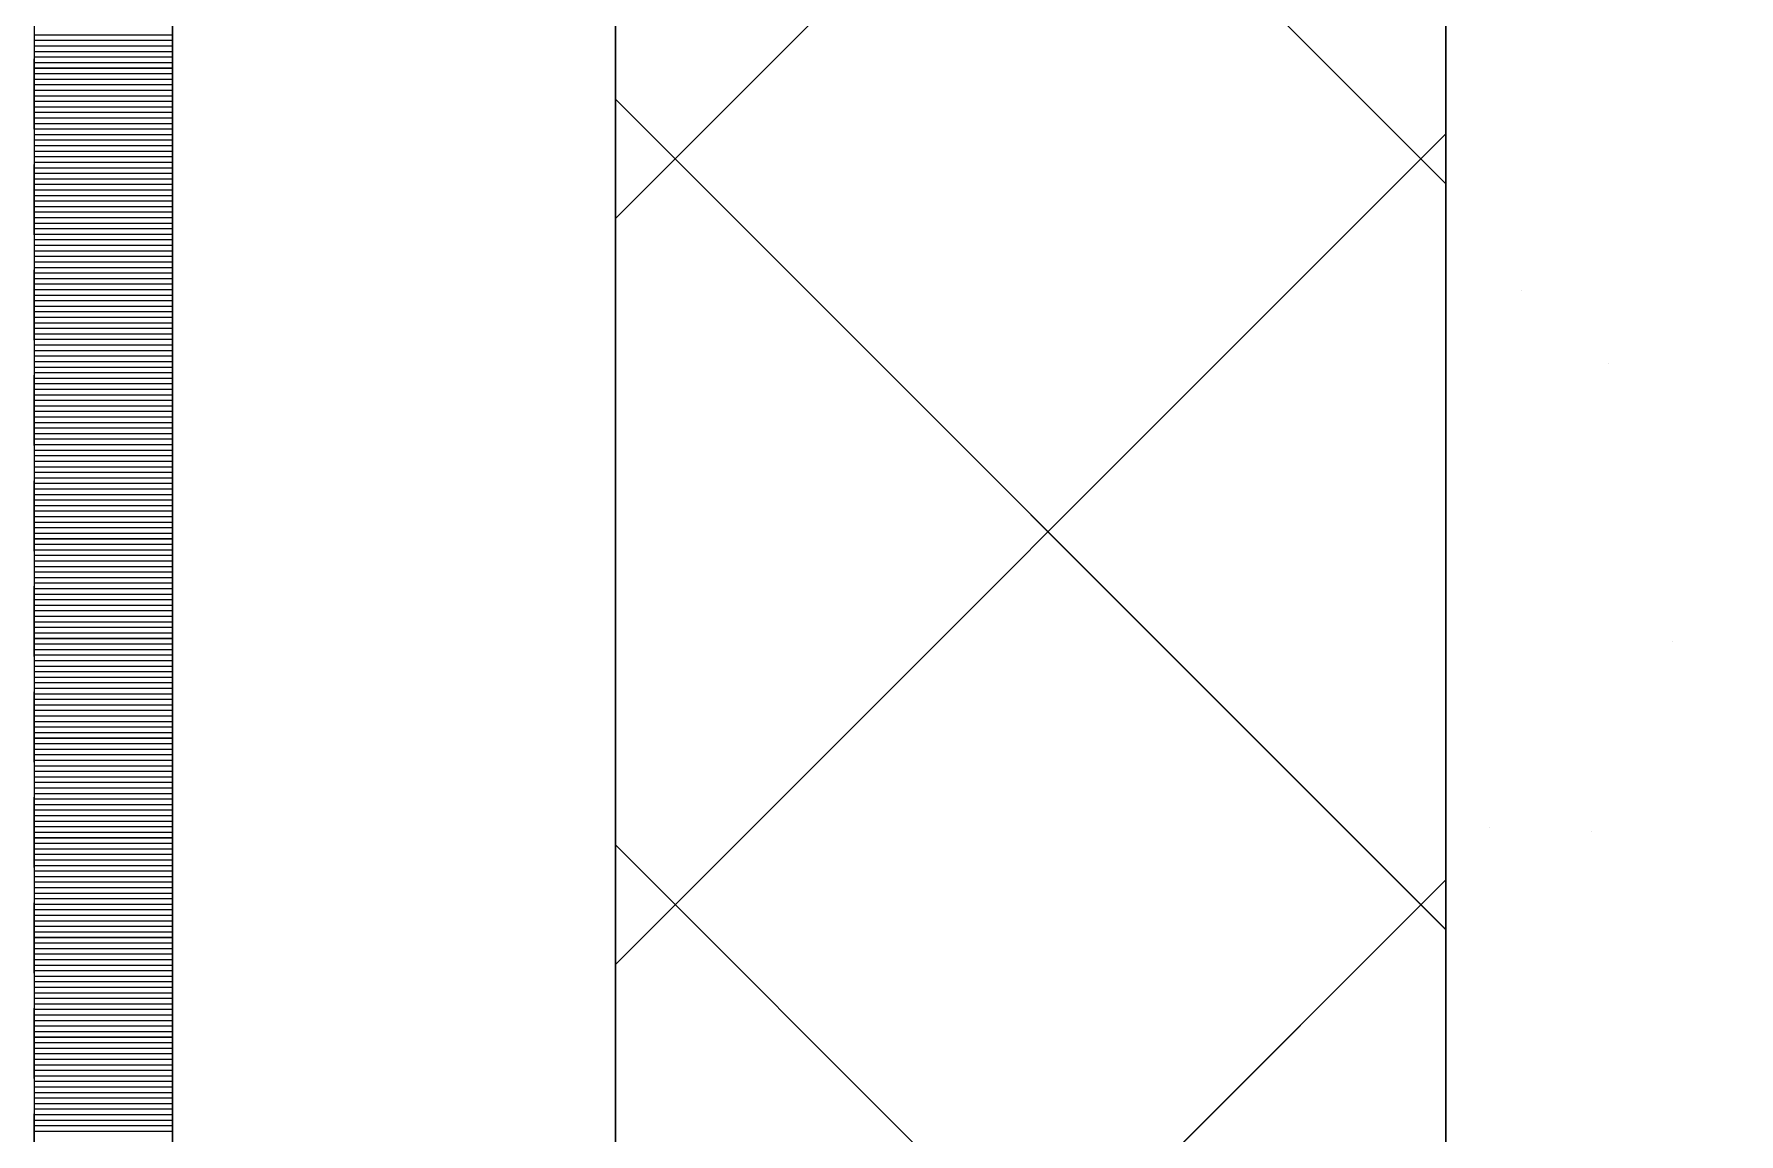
# Model space of a CAD drawing. Header units: millimetres. Extents: x 470010 to 1231400, y -134005 to 421770.
# Drawn here: x 806167.7 to 806475.6, y 162613.5 to 162812.1 of the extents above; entities that cross this region are included whole.
import ezdxf
from ezdxf.enums import TextEntityAlignment as Align

# ---------------------------------------------------------------- set-up
doc = ezdxf.new("R2010")
doc.units = ezdxf.units.MM
doc.linetypes.add('DASHED', pattern=[19.05, 12.7, -6.35])
doc.layers.get('Defpoints').update_dxf_attribs({"color": 140})
doc.layers.add('АР_Делит', color=120, linetype='Continuous', lineweight=0, plot=False)
for name, color, linetype, lineweight in [('АР_Стены ПЕНОблок', 52, 'Continuous', 20), ('АР_Тонкая', 254, 'Continuous', 5), ('АР_Утеплитель', 31, 'Continuous', 0), ('АР_Штриховка', 8, 'Continuous', 0)]:
    doc.layers.add(name, color=color, linetype=linetype, lineweight=lineweight)
doc.layers.add('РД_Оси_100', color=7, linetype='Continuous', lineweight=0, true_color=0x525252)
doc.styles.add('style1', font='ARIALN.TTF')

# ---------------------------------------------------------------- blocks, each defined once
blk = doc.blocks.new('СОШ_2200_АР_ОСИ_М100_28.05.24')
at = {"layer": 'АР_Делит', "color": 251, "linetype": 'DASHED', "true_color": 0x636466}
blk.add_lwpolyline([(114955, 135155), (114955, -355), (93595.036, -355), (93595.036, 13855), (94145, 13855), (94145, 68320), (66055, 68320), (66055, 13857.73), (83455, 13857.73), (83455, -355), (45245, -355), (45245, 13145), (44695, 13145), (44695, 26755), (45245, 26755), (45245, 68320), (20455, 68320), (20455, 26755), (27955, 26755), (27955, 13145), (-355, 13145), (-355, 100855)], dxfattribs=at)
blk = doc.blocks.new('A$C9108343f')
at = {"layer": 'АР_Стены ПЕНОблок', "color": 18, "linetype": 'Continuous', "lineweight": 20, "true_color": 0x000000}
blk.add_line((140704.09, 313879.49), (140704.09, 237679.49), dxfattribs=at)
at = {"layer": 'АР_Тонкая', "color": 18, "linetype": 'Continuous', "lineweight": 5, "true_color": 0x000000}
for p, q in [((140449.09, 313879.49), (140449.09, 237679.49)), ((140474.09, 313879.49), (140474.09, 237679.49)), ((140474.09, 237679.49), (140474.09, 313879.49)), ((140554.09, 237679.49), (140554.09, 313879.49))]:
    blk.add_line(p, q, dxfattribs=at)
at = {"layer": 'АР_Утеплитель', "color": 18, "linetype": 'Continuous', "lineweight": 0, "true_color": 0x000000}
for p, q in [((140554.09, 313879.49), (140554.09, 237679.49)), ((140704.09, 237679.49), (140704.09, 313879.49))]:
    blk.add_line(p, q, dxfattribs=at)
at = {"layer": 'АР_Штриховка', "color": 18, "linetype": 'Continuous', "lineweight": 0, "true_color": 0x000000}
for p, q in [((140704.09, 263151.33), (140554.09, 263301.33)), ((140554.09, 263145.04), (140704.09, 263295.04)), ((140449.09, 263178.24), (140474.09, 263178.24)), ((140449.09, 263177.24), (140474.09, 263177.24)), ((140449.09, 263176.24), (140474.09, 263176.24)), ((140449.09, 263175.24), (140474.09, 263175.24)), ((140449.09, 263174.24), (140474.09, 263174.24)), ((140449.09, 263173.24), (140474.09, 263173.24)), ((140449.09, 263172.24), (140474.09, 263172.24)), ((140449.09, 263171.24), (140474.09, 263171.24)), ((140449.09, 263170.24), (140474.09, 263170.24)), ((140449.09, 263169.24), (140474.09, 263169.24)), ((140449.09, 263168.24), (140474.09, 263168.24)), ((140449.09, 263167.24), (140474.09, 263167.24)), ((140704.09, 263016.63), (140554.09, 263166.63)), ((140449.09, 263166.24), (140474.09, 263166.24)), ((140449.09, 263165.24), (140474.09, 263165.24)), ((140449.09, 263164.24), (140474.09, 263164.24)), ((140449.09, 263163.24), (140474.09, 263163.24)), ((140449.09, 263162.24), (140474.09, 263162.24)), ((140449.09, 263161.24), (140474.09, 263161.24)), ((140449.09, 263160.24), (140474.09, 263160.24)), ((140449.09, 263159.24), (140474.09, 263159.24)), ((140449.09, 263158.24), (140474.09, 263158.24)), ((140554.09, 263010.34), (140704.09, 263160.34)), ((140449.09, 263157.24), (140474.09, 263157.24)), ((140449.09, 263156.24), (140474.09, 263156.24)), ((140449.09, 263155.24), (140474.09, 263155.24)), ((140449.09, 263154.24), (140474.09, 263154.24)), ((140449.09, 263153.24), (140474.09, 263153.24)), ((140449.09, 263152.24), (140474.09, 263152.24)), ((140449.09, 263151.24), (140474.09, 263151.24)), ((140449.09, 263150.24), (140474.09, 263150.24)), ((140449.09, 263149.24), (140474.09, 263149.24)), ((140449.09, 263148.24), (140474.09, 263148.24)), ((140449.09, 263147.24), (140474.09, 263147.24)), ((140449.09, 263146.24), (140474.09, 263146.24)), ((140449.09, 263145.24), (140474.09, 263145.24)), ((140449.09, 263144.24), (140474.09, 263144.24)), ((140449.09, 263143.24), (140474.09, 263143.24)), ((140449.09, 263142.24), (140474.09, 263142.24)), ((140449.09, 263141.24), (140474.09, 263141.24)), ((140449.09, 263140.24), (140474.09, 263140.24)), ((140449.09, 263139.24), (140474.09, 263139.24)), ((140449.09, 263138.24), (140474.09, 263138.24)), ((140449.09, 263137.24), (140474.09, 263137.24)), ((140449.09, 263136.24), (140474.09, 263136.24)), ((140449.09, 263135.24), (140474.09, 263135.24)), ((140449.09, 263134.24), (140474.09, 263134.24)), ((140449.09, 263133.24), (140474.09, 263133.24)), ((140449.09, 263132.24), (140474.09, 263132.24)), ((140449.09, 263131.24), (140474.09, 263131.24)), ((140449.09, 263130.24), (140474.09, 263130.24)), ((140717.71, 263132.06), (140717.71, 263132.06)), ((140449.09, 263129.24), (140474.09, 263129.24)), ((140449.09, 263128.24), (140474.09, 263128.24)), ((140449.09, 263127.24), (140474.09, 263127.24)), ((140449.09, 263126.24), (140474.09, 263126.24)), ((140449.09, 263125.24), (140474.09, 263125.24)), ((140449.09, 263124.24), (140474.09, 263124.24)), ((140449.09, 263123.24), (140474.09, 263123.24)), ((140449.09, 263122.24), (140474.09, 263122.24)), ((140449.09, 263121.24), (140474.09, 263121.24)), ((140449.09, 263120.24), (140474.09, 263120.24)), ((140449.09, 263119.24), (140474.09, 263119.24)), ((140449.09, 263118.24), (140474.09, 263118.24)), ((140733.51, 263118.91), (140733.51, 263118.91)), ((140449.09, 263117.24), (140474.09, 263117.24)), ((140449.09, 263116.24), (140474.09, 263116.24)), ((140449.09, 263115.24), (140474.09, 263115.24)), ((140449.09, 263114.24), (140474.09, 263114.24)), ((140449.09, 263113.24), (140474.09, 263113.24)), ((140449.09, 263112.24), (140474.09, 263112.24)), ((140449.09, 263111.24), (140474.09, 263111.24)), ((140449.09, 263110.24), (140474.09, 263110.24)), ((140449.09, 263109.24), (140474.09, 263109.24)), ((140449.09, 263108.24), (140474.09, 263108.24)), ((140449.09, 263107.24), (140474.09, 263107.24)), ((140449.09, 263106.24), (140474.09, 263106.24)), ((140449.09, 263105.24), (140474.09, 263105.24)), ((140449.09, 263104.24), (140474.09, 263104.24)), ((140449.09, 263103.24), (140474.09, 263103.24)), ((140449.09, 263102.24), (140474.09, 263102.24)), ((140449.09, 263101.24), (140474.09, 263101.24)), ((140449.09, 263100.24), (140474.09, 263100.24)), ((140449.09, 263099.24), (140474.09, 263099.24)), ((140449.09, 263098.24), (140474.09, 263098.24)), ((140449.09, 263097.24), (140474.09, 263097.24)), ((140449.09, 263096.24), (140474.09, 263096.24)), ((140449.09, 263095.24), (140474.09, 263095.24)), ((140449.09, 263094.24), (140474.09, 263094.24)), ((140449.09, 263093.24), (140474.09, 263093.24)), ((140449.09, 263092.24), (140474.09, 263092.24)), ((140449.09, 263091.24), (140474.09, 263091.24)), ((140449.09, 263090.24), (140474.09, 263090.24)), ((140449.09, 263089.24), (140474.09, 263089.24)), ((140449.09, 263088.24), (140474.09, 263088.24)), ((140449.09, 263087.24), (140474.09, 263087.24)), ((140449.09, 263086.24), (140474.09, 263086.24)), ((140449.09, 263085.24), (140474.09, 263085.24)), ((140449.09, 263084.24), (140474.09, 263084.24)), ((140449.09, 263083.24), (140474.09, 263083.24)), ((140449.09, 263082.24), (140474.09, 263082.24)), ((140449.09, 263081.24), (140474.09, 263081.24)), ((140449.09, 263080.24), (140474.09, 263080.24)), ((140449.09, 263079.24), (140474.09, 263079.24)), ((140449.09, 263078.24), (140474.09, 263078.24)), ((140449.09, 263077.24), (140474.09, 263077.24)), ((140449.09, 263076.24), (140474.09, 263076.24)), ((140449.09, 263075.24), (140474.09, 263075.24)), ((140449.09, 263074.24), (140474.09, 263074.24)), ((140449.09, 263073.24), (140474.09, 263073.24)), ((140449.09, 263072.24), (140474.09, 263072.24)), ((140449.09, 263071.24), (140474.09, 263071.24)), ((140449.09, 263070.24), (140474.09, 263070.24)), ((140449.09, 263069.24), (140474.09, 263069.24)), ((140449.09, 263068.24), (140474.09, 263068.24)), ((140745.01, 263068.67), (140745.01, 263068.67)), ((140449.09, 263067.24), (140474.09, 263067.24)), ((140449.09, 263066.24), (140474.09, 263066.24)), ((140449.09, 263065.24), (140474.09, 263065.24)), ((140449.09, 263064.24), (140474.09, 263064.24)), ((140449.09, 263063.24), (140474.09, 263063.24)), ((140449.09, 263062.24), (140474.09, 263062.24)), ((140449.09, 263061.24), (140474.09, 263061.24)), ((140449.09, 263060.24), (140474.09, 263060.24)), ((140449.09, 263059.24), (140474.09, 263059.24)), ((140449.09, 263058.24), (140474.09, 263058.24)), ((140449.09, 263057.24), (140474.09, 263057.24)), ((140449.09, 263056.24), (140474.09, 263056.24)), ((140449.09, 263055.24), (140474.09, 263055.24)), ((140449.09, 263054.24), (140474.09, 263054.24)), ((140449.09, 263053.24), (140474.09, 263053.24)), ((140449.09, 263052.24), (140474.09, 263052.24)), ((140449.09, 263051.24), (140474.09, 263051.24)), ((140449.09, 263050.24), (140474.09, 263050.24)), ((140449.09, 263049.24), (140474.09, 263049.24)), ((140449.09, 263048.24), (140474.09, 263048.24)), ((140449.09, 263047.24), (140474.09, 263047.24)), ((140449.09, 263046.24), (140474.09, 263046.24)), ((140449.09, 263045.24), (140474.09, 263045.24)), ((140449.09, 263044.24), (140474.09, 263044.24)), ((140449.09, 263043.24), (140474.09, 263043.24)), ((140449.09, 263042.24), (140474.09, 263042.24)), ((140449.09, 263041.24), (140474.09, 263041.24)), ((140449.09, 263040.24), (140474.09, 263040.24)), ((140449.09, 263039.24), (140474.09, 263039.24)), ((140449.09, 263038.24), (140474.09, 263038.24)), ((140449.09, 263037.24), (140474.09, 263037.24)), ((140449.09, 263036.24), (140474.09, 263036.24)), ((140449.09, 263035.24), (140474.09, 263035.24)), ((140449.09, 263034.24), (140474.09, 263034.24)), ((140712.06, 263035.08), (140712.06, 263035.08)), ((140730.42, 263034.36), (140730.42, 263034.36)), ((140449.09, 263033.24), (140474.09, 263033.24)), ((140449.09, 263032.24), (140474.09, 263032.24)), ((140449.09, 263031.24), (140474.09, 263031.24)), ((140704.09, 262881.92), (140554.09, 263031.92)), ((140449.09, 263030.24), (140474.09, 263030.24)), ((140449.09, 263029.24), (140474.09, 263029.24)), ((140449.09, 263028.24), (140474.09, 263028.24)), ((140449.09, 263027.24), (140474.09, 263027.24)), ((140449.09, 263026.24), (140474.09, 263026.24)), ((140449.09, 263025.24), (140474.09, 263025.24)), ((140554.09, 262875.64), (140704.09, 263025.64)), ((140449.09, 263024.24), (140474.09, 263024.24)), ((140449.09, 263023.24), (140474.09, 263023.24)), ((140449.09, 263022.24), (140474.09, 263022.24)), ((140449.09, 263021.24), (140474.09, 263021.24)), ((140449.09, 263020.24), (140474.09, 263020.24)), ((140449.09, 263019.24), (140474.09, 263019.24)), ((140449.09, 263018.24), (140474.09, 263018.24)), ((140449.09, 263017.24), (140474.09, 263017.24)), ((140449.09, 263016.24), (140474.09, 263016.24)), ((140449.09, 263015.24), (140474.09, 263015.24)), ((140449.09, 263014.24), (140474.09, 263014.24)), ((140449.09, 263013.24), (140474.09, 263013.24)), ((140449.09, 263012.24), (140474.09, 263012.24)), ((140449.09, 263011.24), (140474.09, 263011.24)), ((140449.09, 263010.24), (140474.09, 263010.24)), ((140449.09, 263009.24), (140474.09, 263009.24)), ((140449.09, 263008.24), (140474.09, 263008.24)), ((140449.09, 263007.24), (140474.09, 263007.24)), ((140449.09, 263006.24), (140474.09, 263006.24)), ((140449.09, 263005.24), (140474.09, 263005.24)), ((140449.09, 263004.24), (140474.09, 263004.24)), ((140449.09, 263003.24), (140474.09, 263003.24)), ((140449.09, 263002.24), (140474.09, 263002.24)), ((140449.09, 263001.24), (140474.09, 263001.24)), ((140449.09, 263000.24), (140474.09, 263000.24)), ((140449.09, 262999.24), (140474.09, 262999.24)), ((140449.09, 262998.24), (140474.09, 262998.24)), ((140449.09, 262997.24), (140474.09, 262997.24)), ((140449.09, 262996.24), (140474.09, 262996.24)), ((140449.09, 262995.24), (140474.09, 262995.24)), ((140449.09, 262994.24), (140474.09, 262994.24)), ((140449.09, 262993.24), (140474.09, 262993.24)), ((140449.09, 262992.24), (140474.09, 262992.24)), ((140449.09, 262991.24), (140474.09, 262991.24)), ((140449.09, 262990.24), (140474.09, 262990.24)), ((140449.09, 262989.24), (140474.09, 262989.24)), ((140449.09, 262988.24), (140474.09, 262988.24)), ((140449.09, 262987.24), (140474.09, 262987.24)), ((140449.09, 262986.24), (140474.09, 262986.24)), ((140449.09, 262985.24), (140474.09, 262985.24)), ((140449.09, 262984.24), (140474.09, 262984.24)), ((140449.09, 262983.24), (140474.09, 262983.24)), ((140449.09, 262982.24), (140474.09, 262982.24)), ((140449.09, 262981.24), (140474.09, 262981.24)), ((140449.09, 262980.24), (140474.09, 262980.24))]:
    blk.add_line(p, q, dxfattribs=at)
at = {"layer": 'РД_Оси_100'}
blk.add_blockref('СОШ_2200_АР_ОСИ_М100_28.05.24', (140804.09, 223079.49), dxfattribs=at)
at = {"layer": 'Defpoints', "color": 18, "true_color": 0x000000, "style": 'style1'}
for p in [(143949.34, 316089.12), (143974.98, 281639.5), (143890.4, 273244.71), (143839.99, 264276.81), (143967.75, 254892.38), (12251.96, 104178.14), (12382.58, 96023.14)]:
    blk.add_attdef('АР-ПОМЕЩЕНИЕ:НАИМЕНОВАНИЕ', text='', height=100, dxfattribs=at).set_placement(p, align=Align.MIDDLE)
at = {"layer": 'Defpoints', "color": 18, "true_color": 0x000000, "style": 'style1', "flags": 8}
for p in [(143951.3, 279099.09), (143848.34, 269251.11), (143875.33, 260094.25), (144049.74, 250824.7), (163419.28, 238153.36), (155897.46, 237965.97), (183037.2, 237965.97), (143342.94, 237876.19)]:
    blk.add_attdef('АР-ПОМЕЩЕНИЕ:НАИМЕНОВАНИЕ', text='', height=100, dxfattribs=at).set_placement(p, align=Align.MIDDLE)

msp = doc.modelspace()

# ---------------------------------------------------------------- linework, layer by layer
at = {"layer": 'АР_Стены ПЕНОблок', "color": 18, "linetype": 'Continuous', "lineweight": 20, "true_color": 0x000000}
msp.add_line((806422.706, 213513.251), (806422.706, 137313.251), dxfattribs=at)
at = {"layer": 'АР_Тонкая', "color": 18, "linetype": 'Continuous', "lineweight": 5, "true_color": 0x000000}
for p, q in [((806167.706, 213513.251), (806167.706, 137313.251)), ((806192.706, 213513.251), (806192.706, 137313.251)), ((806192.706, 137313.251), (806192.706, 213513.251)), ((806272.706, 137313.251), (806272.706, 213513.251))]:
    msp.add_line(p, q, dxfattribs=at)
at = {"layer": 'АР_Утеплитель', "color": 18, "linetype": 'Continuous', "lineweight": 0, "true_color": 0x000000}
for p, q in [((806272.706, 213513.251), (806272.706, 137313.251)), ((806422.706, 137313.251), (806422.706, 213513.251))]:
    msp.add_line(p, q, dxfattribs=at)
at = {"layer": 'АР_Штриховка', "color": 18, "linetype": 'Continuous', "lineweight": 0, "true_color": 0x000000}
for p, q in [((806422.706, 162785.088), (806272.706, 162935.088)), ((806272.706, 162778.801), (806422.706, 162928.801)), ((806167.706, 162812), (806192.706, 162812)), ((806167.706, 162811), (806192.706, 162811)), ((806167.706, 162810), (806192.706, 162810)), ((806167.706, 162809), (806192.706, 162809)), ((806167.706, 162808), (806192.706, 162808)), ((806167.706, 162807), (806192.706, 162807)), ((806167.706, 162806), (806192.706, 162806)), ((806167.706, 162805), (806192.706, 162805)), ((806167.706, 162804), (806192.706, 162804)), ((806167.706, 162803), (806192.706, 162803)), ((806167.706, 162802), (806192.706, 162802)), ((806167.706, 162801), (806192.706, 162801)), ((806167.706, 162800), (806192.706, 162800)), ((806167.706, 162799), (806192.706, 162799)), ((806167.706, 162798), (806192.706, 162798)), ((806422.706, 162650.384), (806272.706, 162800.384)), ((806167.706, 162797), (806192.706, 162797)), ((806167.706, 162796), (806192.706, 162796)), ((806167.706, 162795), (806192.706, 162795)), ((806167.706, 162794), (806192.706, 162794)), ((806167.706, 162793), (806192.706, 162793)), ((806167.706, 162792), (806192.706, 162792)), ((806272.706, 162644.097), (806422.706, 162794.097)), ((806167.706, 162791), (806192.706, 162791)), ((806167.706, 162790), (806192.706, 162790)), ((806167.706, 162789), (806192.706, 162789)), ((806167.706, 162788), (806192.706, 162788)), ((806167.706, 162787), (806192.706, 162787)), ((806167.706, 162786), (806192.706, 162786)), ((806167.706, 162785), (806192.706, 162785)), ((806167.706, 162784), (806192.706, 162784)), ((806167.706, 162783), (806192.706, 162783)), ((806167.706, 162782), (806192.706, 162782)), ((806167.706, 162781), (806192.706, 162781)), ((806167.706, 162780), (806192.706, 162780)), ((806167.706, 162779), (806192.706, 162779)), ((806167.706, 162778), (806192.706, 162778)), ((806167.706, 162777), (806192.706, 162777)), ((806167.706, 162776), (806192.706, 162776)), ((806167.706, 162775), (806192.706, 162775)), ((806167.706, 162774), (806192.706, 162774)), ((806167.706, 162773), (806192.706, 162773)), ((806167.706, 162772), (806192.706, 162772)), ((806167.706, 162771), (806192.706, 162771)), ((806167.706, 162770), (806192.706, 162770)), ((806167.706, 162769), (806192.706, 162769)), ((806167.706, 162768), (806192.706, 162768)), ((806167.706, 162767), (806192.706, 162767)), ((806167.706, 162766), (806192.706, 162766)), ((806167.706, 162765), (806192.706, 162765)), ((806167.706, 162764), (806192.706, 162764)), ((806167.706, 162763), (806192.706, 162763)), ((806167.706, 162762), (806192.706, 162762)), ((806167.706, 162761), (806192.706, 162761)), ((806167.706, 162760), (806192.706, 162760)), ((806167.706, 162759), (806192.706, 162759)), ((806167.706, 162758), (806192.706, 162758)), ((806167.706, 162757), (806192.706, 162757)), ((806167.706, 162756), (806192.706, 162756)), ((806167.706, 162755), (806192.706, 162755)), ((806167.706, 162754), (806192.706, 162754)), ((806167.706, 162753), (806192.706, 162753)), ((806167.706, 162752), (806192.706, 162752)), ((806167.706, 162751), (806192.706, 162751)), ((806167.706, 162750), (806192.706, 162750)), ((806167.706, 162749), (806192.706, 162749)), ((806167.706, 162748), (806192.706, 162748)), ((806167.706, 162747), (806192.706, 162747)), ((806167.706, 162746), (806192.706, 162746)), ((806167.706, 162745), (806192.706, 162745)), ((806167.706, 162744), (806192.706, 162744)), ((806167.706, 162743), (806192.706, 162743)), ((806167.706, 162742), (806192.706, 162742)), ((806167.706, 162741), (806192.706, 162741)), ((806167.706, 162740), (806192.706, 162740)), ((806167.706, 162739), (806192.706, 162739)), ((806167.706, 162738), (806192.706, 162738)), ((806167.706, 162737), (806192.706, 162737)), ((806167.706, 162736), (806192.706, 162736)), ((806167.706, 162735), (806192.706, 162735)), ((806167.706, 162734), (806192.706, 162734)), ((806167.706, 162733), (806192.706, 162733)), ((806167.706, 162732), (806192.706, 162732)), ((806167.706, 162731), (806192.706, 162731)), ((806167.706, 162730), (806192.706, 162730)), ((806167.706, 162729), (806192.706, 162729)), ((806167.706, 162728), (806192.706, 162728)), ((806167.706, 162727), (806192.706, 162727)), ((806167.706, 162726), (806192.706, 162726)), ((806167.706, 162725), (806192.706, 162725)), ((806167.706, 162724), (806192.706, 162724)), ((806167.706, 162723), (806192.706, 162723)), ((806167.706, 162722), (806192.706, 162722)), ((806167.706, 162721), (806192.706, 162721)), ((806167.706, 162720), (806192.706, 162720)), ((806167.706, 162719), (806192.706, 162719)), ((806167.706, 162718), (806192.706, 162718)), ((806167.706, 162717), (806192.706, 162717)), ((806167.706, 162716), (806192.706, 162716)), ((806167.706, 162715), (806192.706, 162715)), ((806167.706, 162714), (806192.706, 162714)), ((806167.706, 162713), (806192.706, 162713)), ((806167.706, 162712), (806192.706, 162712)), ((806167.706, 162711), (806192.706, 162711)), ((806167.706, 162710), (806192.706, 162710)), ((806167.706, 162709), (806192.706, 162709)), ((806167.706, 162708), (806192.706, 162708)), ((806167.706, 162707), (806192.706, 162707)), ((806167.706, 162706), (806192.706, 162706)), ((806167.706, 162705), (806192.706, 162705)), ((806167.706, 162704), (806192.706, 162704)), ((806167.706, 162703), (806192.706, 162703)), ((806167.706, 162702), (806192.706, 162702)), ((806167.706, 162701), (806192.706, 162701)), ((806167.706, 162700), (806192.706, 162700)), ((806167.706, 162699), (806192.706, 162699)), ((806167.706, 162698), (806192.706, 162698)), ((806167.706, 162697), (806192.706, 162697)), ((806167.706, 162696), (806192.706, 162696)), ((806167.706, 162695), (806192.706, 162695)), ((806167.706, 162694), (806192.706, 162694)), ((806167.706, 162693), (806192.706, 162693)), ((806167.706, 162692), (806192.706, 162692)), ((806167.706, 162691), (806192.706, 162691)), ((806167.706, 162690), (806192.706, 162690)), ((806167.706, 162689), (806192.706, 162689)), ((806167.706, 162688), (806192.706, 162688)), ((806167.706, 162687), (806192.706, 162687)), ((806167.706, 162686), (806192.706, 162686)), ((806167.706, 162685), (806192.706, 162685)), ((806167.706, 162684), (806192.706, 162684)), ((806167.706, 162683), (806192.706, 162683)), ((806167.706, 162682), (806192.706, 162682)), ((806167.706, 162681), (806192.706, 162681)), ((806167.706, 162680), (806192.706, 162680)), ((806167.706, 162679), (806192.706, 162679)), ((806167.706, 162678), (806192.706, 162678)), ((806167.706, 162677), (806192.706, 162677)), ((806167.706, 162676), (806192.706, 162676)), ((806167.706, 162675), (806192.706, 162675)), ((806167.706, 162674), (806192.706, 162674)), ((806167.706, 162673), (806192.706, 162673)), ((806167.706, 162672), (806192.706, 162672)), ((806167.706, 162671), (806192.706, 162671)), ((806167.706, 162670), (806192.706, 162670)), ((806167.706, 162669), (806192.706, 162669)), ((806167.706, 162668), (806192.706, 162668)), ((806167.706, 162667), (806192.706, 162667)), ((806167.706, 162666), (806192.706, 162666)), ((806422.706, 162515.681), (806272.706, 162665.681)), ((806167.706, 162665), (806192.706, 162665)), ((806167.706, 162664), (806192.706, 162664)), ((806167.706, 162663), (806192.706, 162663)), ((806167.706, 162662), (806192.706, 162662)), ((806167.706, 162661), (806192.706, 162661)), ((806167.706, 162660), (806192.706, 162660)), ((806272.706, 162509.394), (806422.706, 162659.394)), ((806167.706, 162659), (806192.706, 162659)), ((806167.706, 162658), (806192.706, 162658)), ((806167.706, 162657), (806192.706, 162657)), ((806167.706, 162656), (806192.706, 162656)), ((806167.706, 162655), (806192.706, 162655)), ((806167.706, 162654), (806192.706, 162654)), ((806167.706, 162653), (806192.706, 162653)), ((806167.706, 162652), (806192.706, 162652)), ((806167.706, 162651), (806192.706, 162651)), ((806167.706, 162650), (806192.706, 162650)), ((806167.706, 162649), (806192.706, 162649)), ((806167.706, 162648), (806192.706, 162648)), ((806167.706, 162647), (806192.706, 162647)), ((806167.706, 162646), (806192.706, 162646)), ((806167.706, 162645), (806192.706, 162645)), ((806167.706, 162644), (806192.706, 162644)), ((806167.706, 162643), (806192.706, 162643)), ((806167.706, 162642), (806192.706, 162642)), ((806167.706, 162641), (806192.706, 162641)), ((806167.706, 162640), (806192.706, 162640)), ((806167.706, 162639), (806192.706, 162639)), ((806167.706, 162638), (806192.706, 162638)), ((806167.706, 162637), (806192.706, 162637)), ((806167.706, 162636), (806192.706, 162636)), ((806167.706, 162635), (806192.706, 162635)), ((806167.706, 162634), (806192.706, 162634)), ((806167.706, 162633), (806192.706, 162633)), ((806167.706, 162632), (806192.706, 162632)), ((806167.706, 162631), (806192.706, 162631)), ((806167.706, 162630), (806192.706, 162630)), ((806167.706, 162629), (806192.706, 162629)), ((806167.706, 162628), (806192.706, 162628)), ((806167.706, 162627), (806192.706, 162627)), ((806167.706, 162626), (806192.706, 162626)), ((806167.706, 162625), (806192.706, 162625)), ((806167.706, 162624), (806192.706, 162624)), ((806167.706, 162623), (806192.706, 162623)), ((806167.706, 162622), (806192.706, 162622)), ((806167.706, 162621), (806192.706, 162621)), ((806167.706, 162620), (806192.706, 162620)), ((806167.706, 162619), (806192.706, 162619)), ((806167.706, 162618), (806192.706, 162618)), ((806167.706, 162617), (806192.706, 162617)), ((806167.706, 162616), (806192.706, 162616)), ((806167.706, 162615), (806192.706, 162615)), ((806167.706, 162614), (806192.706, 162614))]:
    msp.add_line(p, q, dxfattribs=at)

# ---------------------------------------------------------------- block references
msp.add_blockref('A$C9108343f', (665718.612, -100366.242))
at = {"layer": 'РД_Оси_100'}
msp.add_blockref('СОШ_2200_АР_ОСИ_М100_28.05.24', (806522.706, 122713.251), dxfattribs=at)

doc.saveas('drawing.dxf')
